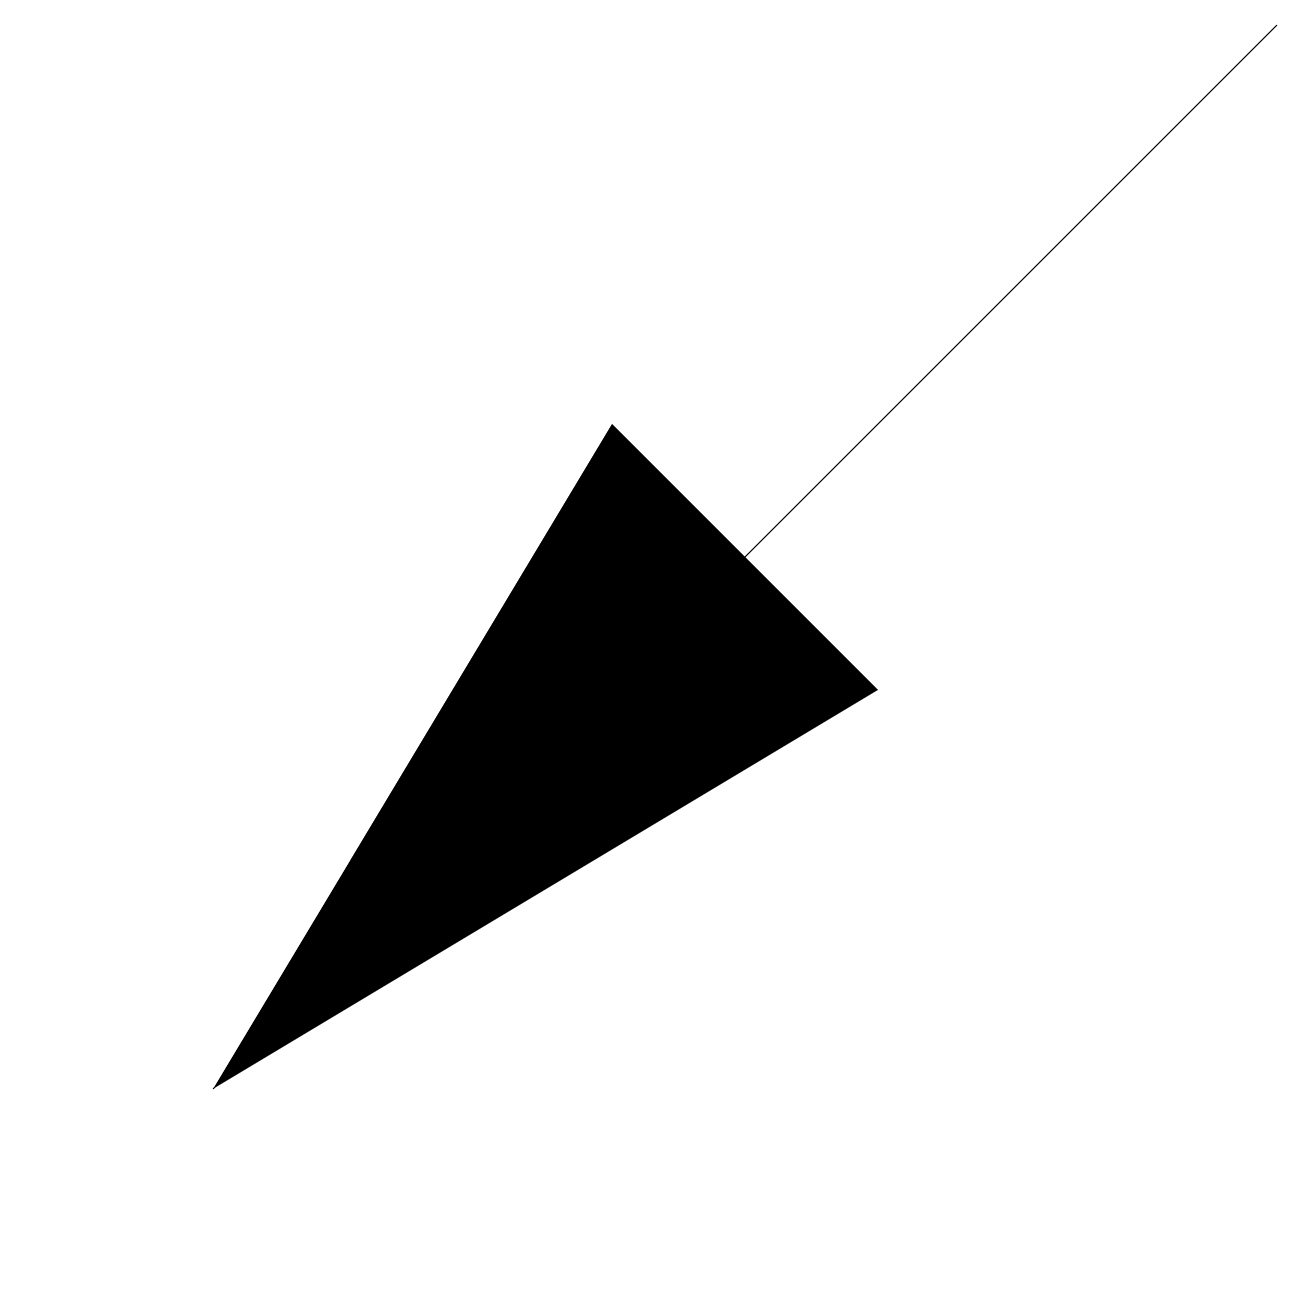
# Model space of a CAD drawing. Extents: x 0.047 to 0.359, y 0.047 to 0.359.
import ezdxf

# ---------------------------------------------------------------- set-up
doc = ezdxf.new("R2010")
doc.units = 0
doc.layers.get('0').update_dxf_attribs({"linetype": 'CONTINUOUS'})

msp = doc.modelspace()

# ---------------------------------------------------------------- linework, layer by layer
at = {"color": 0}
msp.add_line((0.09375, 0.09375), (0.35892, 0.35892), dxfattribs=at)
msp.add_lwpolyline([(0.09372, 0.09377, 0, 0.09375, 0), (0.22631, 0.22635, 0.09375, 0.09375, 0)], format="xyseb", dxfattribs=at)

doc.saveas('drawing.dxf')
